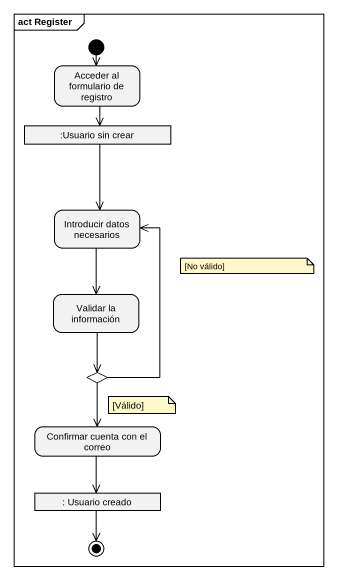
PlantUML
@startuml
mainframe act Register
hide empty description
state "Acceder al formulario de registro" as Acceder_al_formulario_de
state ":Usuario sin crear" as Usuario_sin_crear <<object>>
state "Introducir datos necesarios" as Introducir_datos_necesarios
state "Validar la información" as Validar_la_información
state choice1 <<choice>>
state "Confirmar cuenta con el correo" as Confirmar_cuenta_con_el
state ": Usuario creado" as Usuario_creado <<object>>
[*] --> Acceder_al_formulario_de
Acceder_al_formulario_de --> Usuario_sin_crear
Usuario_sin_crear --> Introducir_datos_necesarios
Introducir_datos_necesarios --> Validar_la_información
Validar_la_información --> choice1
choice1 -up-> Introducir_datos_necesarios
choice1 --> Confirmar_cuenta_con_el
Confirmar_cuenta_con_el --> Usuario_creado
Usuario_creado --> [*]
note as N1
  [No válido]
end note
note as N2
  [Válido]
end note
@enduml
